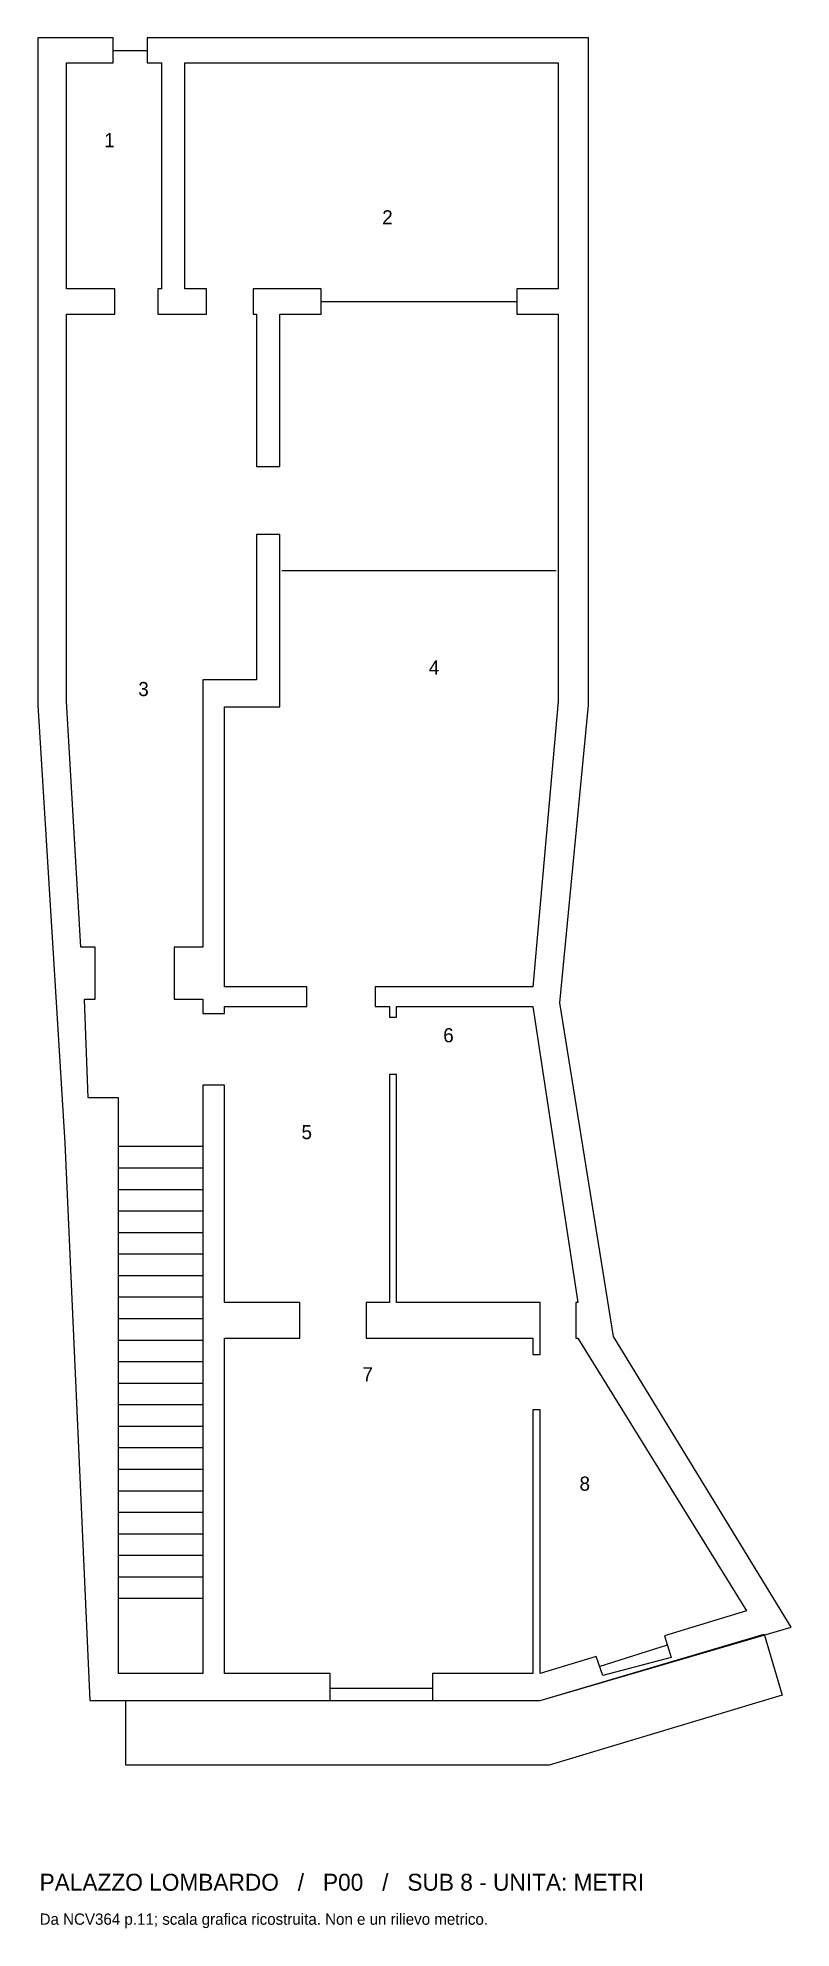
# Model space of a CAD drawing. Header units: metres. Extents: x 0 to 10.7, y -2.3 to 24.5.
import ezdxf

# ---------------------------------------------------------------- set-up
doc = ezdxf.new("R2010")
doc.units = ezdxf.units.M
for name, color, linetype in [('DA_VERIFICARE', 1, 'Continuous'), ('ESTERNI', 8, 'Continuous'), ('FINESTRE', 4, 'Continuous'), ('MURI_CARTA', 7, 'Continuous'), ('RIFERIMENTI', 5, 'Continuous'), ('SCALA', 8, 'Continuous')]:
    doc.layers.add(name, color=color, linetype=linetype)

msp = doc.modelspace()

# ---------------------------------------------------------------- linework, layer by layer
at = {"layer": 'DA_VERIFICARE'}
msp.add_line((3.4544, 16.9164), (7.3406, 16.9164), dxfattribs=at)
at = {"layer": 'ESTERNI'}
msp.add_lwpolyline([(1.2446, 0.9144), (7.112, 0.9144), (10.287, 1.8542), (10.541, 0.9906), (7.239, 0), (1.2446, 0)], close=True, dxfattribs=at)
at = {"layer": 'FINESTRE'}
for p, q in [((1.0668, 24.2824), (1.5494, 24.2824)), ((4.0132, 20.7264), (6.7818, 20.7264)), ((7.9502, 1.397), (8.9154, 1.7018)), ((4.1402, 1.0922), (5.588, 1.0922))]:
    msp.add_line(p, q, dxfattribs=at)
at = {"layer": 'MURI_CARTA'}
for points in [[(0, 24.4602), (0, 15.0114), (0.381, 8.8138), (0.7366, 0.9144), (4.1402, 0.9144), (4.1402, 1.2954), (2.6416, 1.2954), (2.6416, 6.0452), (3.7084, 6.0452), (3.7084, 6.5532), (2.6416, 6.5532), (2.6416, 9.6266), (2.3368, 9.6266), (2.3368, 1.2954), (1.143, 1.2954), (1.143, 9.4488), (0.7112, 9.4488), (0.6604, 10.8458), (0.8128, 10.8458), (0.8128, 11.5824), (0.6096, 11.5824), (0.4064, 15.0622), (0.4064, 20.5486), (1.0922, 20.5486), (1.0922, 20.9042), (0.4064, 20.9042), (0.4064, 24.1046), (1.0668, 24.1046), (1.0668, 24.4602)], [(7.112, 0.9144), (10.668, 1.9558), (8.1534, 6.0706), (7.3914, 10.795), (7.7978, 15.0114), (7.7978, 24.4602), (1.5494, 24.4602), (1.5494, 24.1046), (1.7526, 24.1046), (1.7526, 20.9042), (1.7018, 20.9042), (1.7018, 20.5486), (2.3876, 20.5486), (2.3876, 20.9042), (2.0828, 20.9042), (2.0828, 24.1046), (7.366, 24.1046), (7.366, 20.9042), (6.7818, 20.9042), (6.7818, 20.5486), (7.366, 20.5486), (7.366, 15.0622), (7.0104, 11.0236), (4.7752, 11.0236), (4.7752, 10.7442), (4.9784, 10.7442), (4.9784, 10.5918), (5.08, 10.5918), (5.08, 10.7442), (7.0104, 10.7442), (7.6454, 6.5532), (7.62, 6.5532), (7.62, 6.0452), (7.6454, 6.0452), (10.033, 2.1844), (8.8717, 1.831), (8.9662, 1.524), (8.001, 1.27), (7.9041, 1.5365), (7.112, 1.2954), (7.112, 5.0292), (7.0104, 5.0292), (7.0104, 1.2954), (5.588, 1.2954), (5.588, 0.9144)], [(3.429, 18.3896), (3.429, 20.5486), (4.0132, 20.5486), (4.0132, 20.9042), (3.048, 20.9042), (3.048, 20.5486), (3.0988, 20.5486), (3.0988, 18.3896)], [(1.9304, 10.8458), (2.3368, 10.8458), (2.3368, 10.6426), (2.6416, 10.6426), (2.6416, 10.7442), (3.81, 10.7442), (3.81, 11.0236), (2.6416, 11.0236), (2.6416, 14.986), (3.429, 14.986), (3.429, 17.4244), (3.0988, 17.4244), (3.0988, 15.367), (2.3368, 15.367), (2.3368, 11.5824), (1.9304, 11.5824)], [(4.6482, 6.0452), (7.0104, 6.0452), (7.0104, 5.8166), (7.112, 5.8166), (7.112, 5.9944), (7.112, 6.0452), (7.112, 6.5532), (5.08, 6.5532), (5.08, 9.779), (4.9784, 9.779), (4.9784, 6.5532), (4.6482, 6.5532)]]:
    msp.add_lwpolyline(points, close=True, dxfattribs=at)
at = {"layer": 'SCALA'}
for p, q in [((1.143, 8.763), (2.3368, 8.763)), ((1.143, 8.4582), (2.3368, 8.4582)), ((1.143, 8.1534), (2.3368, 8.1534)), ((1.143, 7.8486), (2.3368, 7.8486)), ((1.143, 7.5438), (2.3368, 7.5438)), ((1.143, 7.239), (2.3368, 7.239)), ((1.143, 6.9342), (2.3368, 6.9342)), ((1.143, 6.6294), (2.3368, 6.6294)), ((1.143, 6.3246), (2.3368, 6.3246)), ((1.143, 6.0198), (2.3368, 6.0198)), ((1.143, 5.715), (2.3368, 5.715)), ((1.143, 5.4102), (2.3368, 5.4102)), ((1.143, 5.1054), (2.3368, 5.1054)), ((1.143, 4.8006), (2.3368, 4.8006)), ((1.143, 4.4958), (2.3368, 4.4958)), ((1.143, 4.191), (2.3368, 4.191)), ((1.143, 3.8862), (2.3368, 3.8862)), ((1.143, 3.5814), (2.3368, 3.5814)), ((1.143, 3.2766), (2.3368, 3.2766)), ((1.143, 2.9718), (2.3368, 2.9718)), ((1.143, 2.667), (2.3368, 2.667)), ((1.143, 2.3622), (2.3368, 2.3622))]:
    msp.add_line(p, q, dxfattribs=at)

# ---------------------------------------------------------------- texts
at = {"layer": 'RIFERIMENTI'}
for s, height, p in [('1', 0.2, (0.9398, 22.9108)), ('2', 0.2, (4.8768, 21.8186)), ('4', 0.2, (5.5372, 15.4432)), ('3', 0.2, (1.4224, 15.1384)), ('6', 0.2, (5.7404, 10.2362)), ('5', 0.2, (3.7338, 8.8646)), ('7', 0.2, (4.5974, 5.4356)), ('8', 0.2, (7.6708, 3.8862)), ('PALAZZO LOMBARDO   /   P00   /   SUB 8 - UNITA: METRI', 0.24, (0.0254, -1.778)), ('Da NCV364 p.11; scala grafica ricostruita. Non e un rilievo metrico.', 0.16, (0.0254, -2.2606))]:
    msp.add_text(s, height=height, dxfattribs=at).set_placement(p)

doc.saveas('drawing.dxf')
